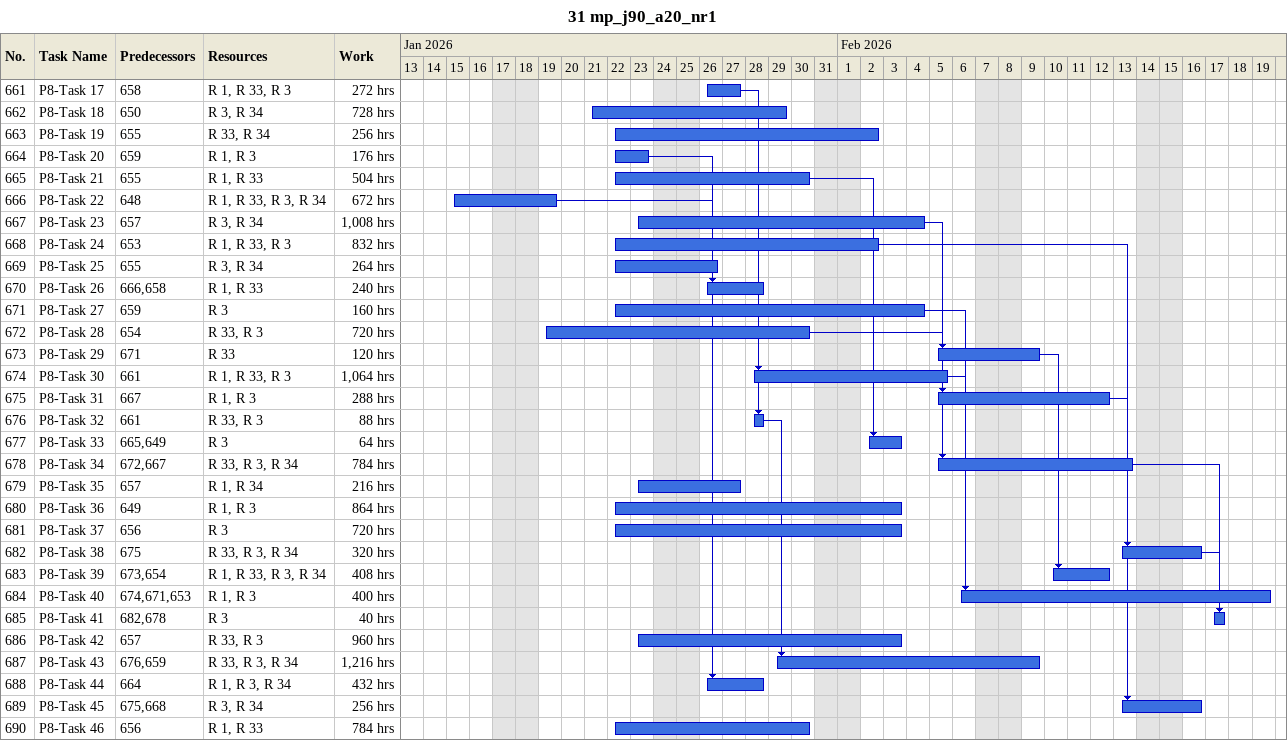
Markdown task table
31 mp_j90_a20_nr1

| ID | Task | Start | Finish | Predecessors | Resources | Work (h) |
|---|---|---|---|---|---|---|
| 661 | P8-Task 17 | 2026-01-26 | 2026-01-27 | 658 | R 1, R 33, R 3 | 272 |
| 662 | P8-Task 18 | 2026-01-21 | 2026-01-29 | 650 | R 3, R 34 | 728 |
| 663 | P8-Task 19 | 2026-01-22 | 2026-02-02 | 655 | R 33, R 34 | 256 |
| 664 | P8-Task 20 | 2026-01-22 | 2026-01-23 | 659 | R 1, R 3 | 176 |
| 665 | P8-Task 21 | 2026-01-22 | 2026-01-30 | 655 | R 1, R 33 | 504 |
| 666 | P8-Task 22 | 2026-01-15 | 2026-01-19 | 648 | R 1, R 33, R 3, R 34 | 672 |
| 667 | P8-Task 23 | 2026-01-23 | 2026-02-04 | 657 | R 3, R 34 | 1008 |
| 668 | P8-Task 24 | 2026-01-22 | 2026-02-02 | 653 | R 1, R 33, R 3 | 832 |
| 669 | P8-Task 25 | 2026-01-22 | 2026-01-26 | 655 | R 3, R 34 | 264 |
| 670 | P8-Task 26 | 2026-01-26 | 2026-01-28 | 666, 658 | R 1, R 33 | 240 |
| 671 | P8-Task 27 | 2026-01-22 | 2026-02-04 | 659 | R 3 | 160 |
| 672 | P8-Task 28 | 2026-01-19 | 2026-01-30 | 654 | R 33, R 3 | 720 |
| 673 | P8-Task 29 | 2026-02-05 | 2026-02-09 | 671 | R 33 | 120 |
| 674 | P8-Task 30 | 2026-01-28 | 2026-02-05 | 661 | R 1, R 33, R 3 | 1064 |
| 675 | P8-Task 31 | 2026-02-05 | 2026-02-12 | 667 | R 1, R 3 | 288 |
| 676 | P8-Task 32 | 2026-01-28 | 2026-01-28 | 661 | R 33, R 3 | 88 |
| 677 | P8-Task 33 | 2026-02-02 | 2026-02-03 | 665, 649 | R 3 | 64 |
| 678 | P8-Task 34 | 2026-02-05 | 2026-02-13 | 672, 667 | R 33, R 3, R 34 | 784 |
| 679 | P8-Task 35 | 2026-01-23 | 2026-01-27 | 657 | R 1, R 34 | 216 |
| 680 | P8-Task 36 | 2026-01-22 | 2026-02-03 | 649 | R 1, R 3 | 864 |
| 681 | P8-Task 37 | 2026-01-22 | 2026-02-03 | 656 | R 3 | 720 |
| 682 | P8-Task 38 | 2026-02-13 | 2026-02-16 | 675 | R 33, R 3, R 34 | 320 |
| 683 | P8-Task 39 | 2026-02-10 | 2026-02-12 | 673, 654 | R 1, R 33, R 3, R 34 | 408 |
| 684 | P8-Task 40 | 2026-02-06 | 2026-02-19 | 674, 671, 653 | R 1, R 3 | 400 |
| 685 | P8-Task 41 | 2026-02-17 | 2026-02-17 | 682, 678 | R 3 | 40 |
| 686 | P8-Task 42 | 2026-01-23 | 2026-02-03 | 657 | R 33, R 3 | 960 |
| 687 | P8-Task 43 | 2026-01-29 | 2026-02-09 | 676, 659 | R 33, R 3, R 34 | 1216 |
| 688 | P8-Task 44 | 2026-01-26 | 2026-01-28 | 664 | R 1, R 3, R 34 | 432 |
| 689 | P8-Task 45 | 2026-02-13 | 2026-02-16 | 675, 668 | R 3, R 34 | 256 |
| 690 | P8-Task 46 | 2026-01-22 | 2026-01-30 | 656 | R 1, R 33 | 784 |
